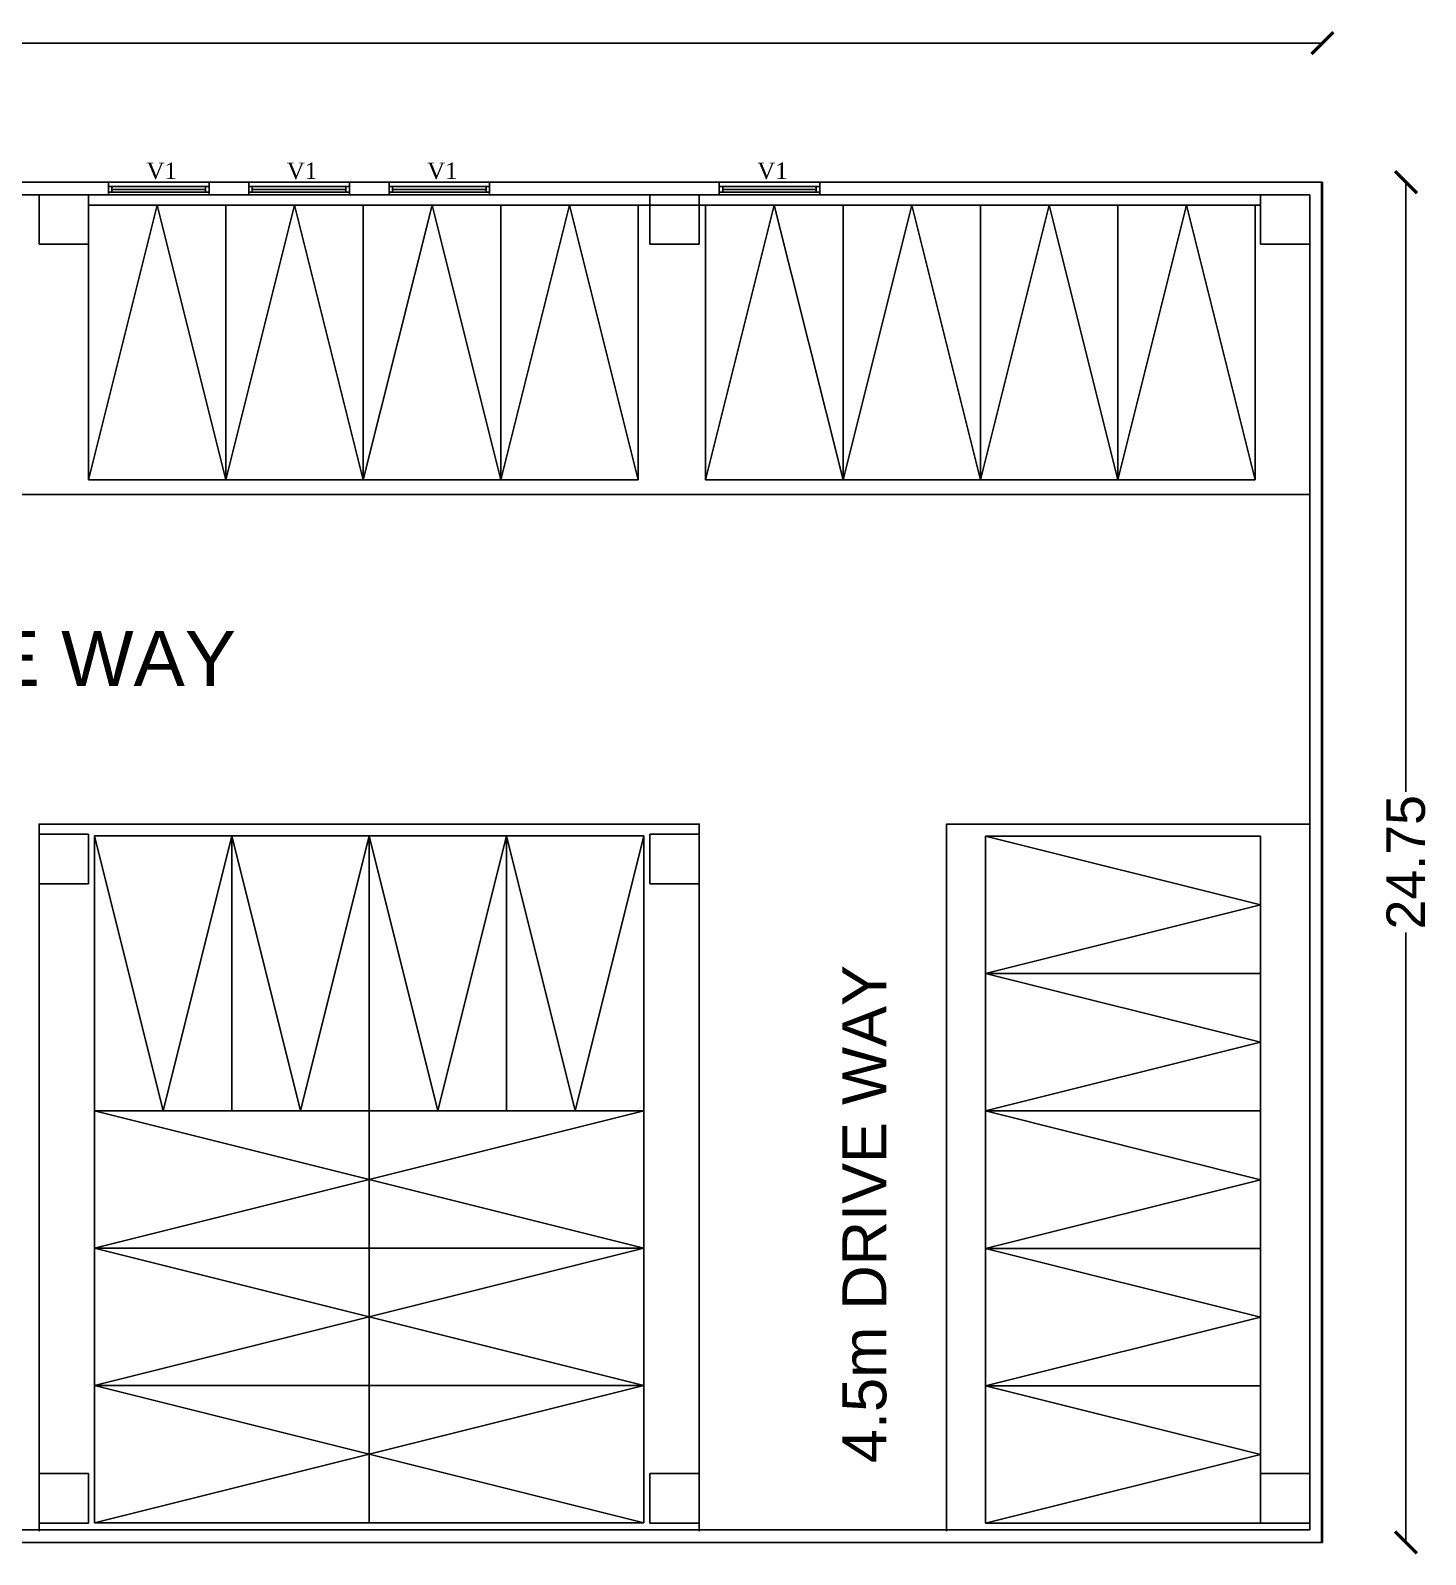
# Model space of a CAD drawing. Header units: metres. Extents: x 3229 to 14086, y -2906 to 1156.
# Drawn here: x 13780.56 to 13805.95, y -2788.16 to -2760.42 of the extents above; entities that cross this region are included whole.
import ezdxf

# ---------------------------------------------------------------- set-up
doc = ezdxf.new("R2010")
doc.units = ezdxf.units.M
doc.header["$MEASUREMENT"] = 0
doc.linetypes.add('( Hidden )', pattern=[0.375, 0.25, -0.125])
for name, color, linetype in [('BLK_1_FLR_-1_BLT_UP_AREA', 18, 'Continuous'), ('BLK_1_FLR_-1_BLT_UP_AREA_DEDUCT', 18, 'Continuous'), ('DRIVE_WAY', 254, 'Continuous')]:
    doc.layers.add(name, color=color, linetype=linetype)
doc.styles.add('arial', font='arial.ttf', dxfattribs={"height": 0.35})
doc.styles.get("Standard").update_dxf_attribs({"font": 'arial.ttf'})
doc.styles.add('TIMES NEW ROMAN', font='times.ttf')
doc.dimstyles.new('Standard3', dxfattribs={"dimtxt": 0.35, "dimasz": 0.1, "dimexe": 0.18, "dimexo": 0.0625, "dimgap": 0.09, "dimtad": 0, "dimzin": 0, "dimdsep": 46, "dimtxsty": 'arial', "dimblk": 'ARCHTICK', "dimcen": 0.09, "dimse1": 1, "dimse2": 1, "dimadec": 0, "dimazin": 0, "dimtfac": 1, "dimtofl": 0, "dimtmove": 1, "dimatfit": 3, "dimfxl": 0, "dimtolj": 1, "dimtzin": 0, "dimarcsym": 0})

# ---------------------------------------------------------------- blocks, each defined once
blk = doc.blocks.new('_ArchTick')
at = {"color": 0, "linetype": 'ByBlock', "const_width": 0.15}
blk.add_lwpolyline([(-0.5, -0.5), (0.5, 0.5)], dxfattribs=at)
blk = doc.blocks.new('*D7')
at = {"color": 0, "lineweight": -2}
for p, q in [((13805.591, -2763.185), (13805.591, -2774.282)), ((13805.591, -2787.937), (13805.591, -2776.841))]:
    blk.add_line(p, q, dxfattribs=at)
at = {"layer": 'DefPoints', "color": 0}
for p in [(13804.071, -2763.185), (13804.071, -2787.937), (13805.591, -2787.937)]:
    blk.add_point(p, dxfattribs=at)
at = {"color": 0, "lineweight": -2, "xscale": 0.4, "yscale": 0.4, "zscale": 0.4}
for p, rotation in [((13805.591, -2763.185), 90), ((13805.591, -2787.937), 270)]:
    blk.add_blockref('_ArchTick', p, dxfattribs=dict(at, rotation=rotation))
at = {"color": 0, "insert": (13805.591, -2775.561), "char_height": 0.35, "attachment_point": 5, "rotation": 90, "style": 'arial'}
blk.add_mtext('\\A1;{\\H2x;24.75}', dxfattribs=at)

msp = doc.modelspace()

# ---------------------------------------------------------------- linework, layer by layer
at = {"color": 0}
for p, q in [((13804.071, -2760.654), (13723.901, -2760.654)), ((13781.615, -2763.415), (13780.715, -2763.415)), ((13780.715, -2763.415), (13780.715, -2764.315)), ((13781.615, -2764.315), (13781.615, -2763.415)), ((13792.73, -2763.415), (13791.83, -2763.415)), ((13791.83, -2763.415), (13791.83, -2764.315)), ((13792.73, -2764.315), (13792.73, -2763.415)), ((13802.941, -2764.315), (13802.941, -2763.415)), ((13802.941, -2763.415), (13803.841, -2763.415)), ((13803.841, -2763.415), (13803.841, -2764.315)), ((13789.115, -2763.602), (13791.615, -2763.602)), ((13791.615, -2763.602), (13802.941, -2763.602)), ((13780.715, -2764.315), (13781.615, -2764.315)), ((13791.83, -2764.315), (13792.73, -2764.315)), ((13803.841, -2764.315), (13802.941, -2764.315)), ((13789.115, -2768.602), (13791.615, -2768.602)), ((13792.845, -2768.602), (13802.845, -2768.602)), ((13781.615, -2775.051), (13780.715, -2775.051)), ((13780.715, -2775.051), (13780.715, -2775.951)), ((13781.615, -2775.951), (13781.615, -2775.051)), ((13792.73, -2775.051), (13791.83, -2775.051)), ((13791.83, -2775.051), (13791.83, -2775.951)), ((13792.73, -2775.951), (13792.73, -2775.051)), ((13780.715, -2775.951), (13781.615, -2775.951)), ((13791.83, -2775.951), (13792.73, -2775.951)), ((13781.615, -2786.686), (13780.715, -2786.686)), ((13780.715, -2786.686), (13780.715, -2787.587)), ((13781.615, -2787.587), (13781.615, -2786.686)), ((13792.73, -2786.686), (13791.83, -2786.686)), ((13791.83, -2786.686), (13791.83, -2787.587)), ((13792.73, -2787.587), (13792.73, -2786.686)), ((13802.941, -2787.587), (13802.941, -2786.686)), ((13802.941, -2786.686), (13803.841, -2786.686)), ((13803.841, -2786.686), (13803.841, -2787.587)), ((13780.715, -2787.587), (13781.615, -2787.587)), ((13791.83, -2787.587), (13792.73, -2787.587)), ((13803.841, -2787.587), (13802.941, -2787.587))]:
    msp.add_line(p, q, dxfattribs=at)
at = {"color": 0, "ltscale": 0.2}
for p, q in [((13804.071, -2763.185), (13668.817, -2763.185)), ((13781.978, -2763.415), (13781.978, -2763.185)), ((13783.807, -2763.415), (13783.807, -2763.185)), ((13784.531, -2763.415), (13784.531, -2763.185)), ((13786.361, -2763.415), (13786.361, -2763.185)), ((13787.085, -2763.415), (13787.085, -2763.185)), ((13788.914, -2763.415), (13788.914, -2763.185)), ((13793.093, -2763.415), (13793.093, -2763.185)), ((13794.922, -2763.415), (13794.922, -2763.185)), ((13804.071, -2787.937), (13804.071, -2763.185)), ((13803.841, -2763.415), (13744.636, -2763.415)), ((13783.807, -2763.265), (13781.978, -2763.265)), ((13781.978, -2763.366), (13783.807, -2763.366)), ((13782.041, -2763.265), (13782.041, -2763.366)), ((13783.743, -2763.315), (13782.041, -2763.315)), ((13783.743, -2763.366), (13783.743, -2763.265)), ((13783.807, -2763.366), (13783.743, -2763.366)), ((13786.361, -2763.265), (13784.531, -2763.265)), ((13784.531, -2763.366), (13786.361, -2763.366)), ((13784.595, -2763.366), (13784.595, -2763.265)), ((13786.297, -2763.315), (13784.595, -2763.315)), ((13786.297, -2763.366), (13786.297, -2763.265)), ((13787.085, -2763.265), (13788.914, -2763.265)), ((13788.914, -2763.366), (13787.085, -2763.366)), ((13787.149, -2763.366), (13787.149, -2763.265)), ((13787.149, -2763.315), (13788.851, -2763.315)), ((13788.851, -2763.366), (13788.851, -2763.265)), ((13793.093, -2763.265), (13794.922, -2763.265)), ((13794.922, -2763.366), (13793.093, -2763.366)), ((13793.156, -2763.366), (13793.156, -2763.265)), ((13793.156, -2763.315), (13794.859, -2763.315)), ((13794.859, -2763.366), (13794.859, -2763.265)), ((13798.84, -2763.415), (13803.841, -2763.415)), ((13803.841, -2787.707), (13803.841, -2763.415)), ((13803.841, -2763.415), (13803.841, -2770.417)), ((13782.865, -2763.602), (13781.615, -2768.602)), ((13781.615, -2763.602), (13781.615, -2768.602)), ((13784.115, -2763.602), (13781.615, -2763.602)), ((13784.115, -2768.602), (13782.865, -2763.602)), ((13785.365, -2763.602), (13784.115, -2768.602)), ((13784.115, -2763.602), (13784.115, -2768.602)), ((13786.615, -2763.602), (13784.115, -2763.602)), ((13784.115, -2768.602), (13784.115, -2763.602)), ((13786.615, -2768.602), (13785.365, -2763.602)), ((13787.865, -2763.602), (13786.615, -2768.602)), ((13786.615, -2763.602), (13786.615, -2768.602)), ((13789.115, -2763.602), (13786.615, -2763.602)), ((13786.615, -2768.602), (13786.615, -2763.602)), ((13789.115, -2768.602), (13787.865, -2763.602)), ((13789.115, -2768.602), (13789.115, -2763.602)), ((13790.365, -2763.602), (13789.115, -2768.602)), ((13789.115, -2763.602), (13789.115, -2768.602)), ((13789.115, -2768.602), (13789.115, -2763.602)), ((13791.615, -2768.602), (13790.365, -2763.602)), ((13791.615, -2768.602), (13791.615, -2763.602)), ((13794.095, -2763.602), (13792.845, -2768.602)), ((13792.845, -2768.602), (13792.845, -2763.602)), ((13795.345, -2768.602), (13794.095, -2763.602)), ((13795.345, -2768.602), (13795.345, -2763.602)), ((13796.595, -2763.602), (13795.345, -2768.602)), ((13795.345, -2768.602), (13795.345, -2763.602)), ((13797.845, -2768.602), (13796.595, -2763.602)), ((13797.845, -2768.602), (13797.845, -2763.602)), ((13799.095, -2763.602), (13797.845, -2768.602)), ((13797.845, -2768.602), (13797.845, -2763.602)), ((13800.345, -2768.602), (13799.095, -2763.602)), ((13800.345, -2768.602), (13800.345, -2763.602)), ((13801.595, -2763.602), (13800.345, -2768.602)), ((13800.345, -2768.602), (13800.345, -2763.602)), ((13802.845, -2768.602), (13801.595, -2763.602)), ((13802.845, -2768.602), (13802.845, -2763.602)), ((13781.615, -2768.602), (13784.115, -2768.602)), ((13784.115, -2768.602), (13786.615, -2768.602)), ((13786.615, -2768.602), (13789.115, -2768.602)), ((13781.722, -2775.082), (13781.722, -2780.082)), ((13784.222, -2775.082), (13781.722, -2775.082)), ((13781.722, -2775.082), (13782.972, -2780.082)), ((13782.972, -2780.082), (13784.222, -2775.082)), ((13784.222, -2775.082), (13784.222, -2780.082)), ((13786.722, -2775.082), (13784.222, -2775.082)), ((13784.222, -2780.082), (13784.222, -2775.082)), ((13784.222, -2775.082), (13785.472, -2780.082)), ((13785.472, -2780.082), (13786.722, -2775.082)), ((13786.722, -2775.082), (13786.722, -2780.082)), ((13789.222, -2775.082), (13786.722, -2775.082)), ((13786.722, -2780.082), (13786.722, -2775.082)), ((13786.722, -2775.082), (13787.972, -2780.082)), ((13787.972, -2780.082), (13789.222, -2775.082)), ((13789.222, -2775.082), (13789.222, -2780.082)), ((13791.722, -2775.082), (13789.222, -2775.082)), ((13789.222, -2780.082), (13789.222, -2775.082)), ((13789.222, -2775.082), (13790.472, -2780.082)), ((13790.472, -2780.082), (13791.722, -2775.082)), ((13791.722, -2780.082), (13791.722, -2775.082)), ((13802.941, -2775.087), (13797.941, -2775.087)), ((13797.941, -2775.087), (13797.941, -2777.587)), ((13802.941, -2776.337), (13797.941, -2775.087)), ((13802.941, -2777.587), (13802.941, -2775.087)), ((13797.941, -2777.587), (13802.941, -2776.337)), ((13797.941, -2777.587), (13802.941, -2777.587)), ((13802.941, -2778.837), (13797.941, -2777.587)), ((13802.941, -2777.587), (13797.941, -2777.587)), ((13797.941, -2777.587), (13797.941, -2780.087)), ((13802.941, -2780.087), (13802.941, -2777.587)), ((13797.941, -2780.087), (13802.941, -2778.837)), ((13781.722, -2780.082), (13784.222, -2780.082)), ((13786.722, -2780.082), (13781.722, -2780.082)), ((13781.722, -2780.082), (13781.722, -2782.582)), ((13786.722, -2781.332), (13781.722, -2780.082)), ((13784.222, -2780.082), (13786.722, -2780.082)), ((13786.722, -2780.082), (13789.222, -2780.082)), ((13791.722, -2780.082), (13786.722, -2781.332)), ((13791.722, -2780.082), (13786.722, -2780.082)), ((13786.722, -2780.082), (13786.722, -2782.582)), ((13786.722, -2782.582), (13786.722, -2780.082)), ((13789.222, -2780.082), (13791.722, -2780.082)), ((13791.722, -2782.582), (13791.722, -2780.082)), ((13797.941, -2780.087), (13802.941, -2780.087)), ((13802.941, -2780.087), (13797.941, -2780.087)), ((13797.941, -2780.087), (13797.941, -2782.587)), ((13802.941, -2781.337), (13797.941, -2780.087)), ((13802.941, -2782.587), (13802.941, -2780.087)), ((13781.722, -2782.582), (13786.722, -2781.332)), ((13786.722, -2781.332), (13791.722, -2782.582)), ((13797.941, -2782.587), (13802.941, -2781.337)), ((13781.722, -2782.582), (13786.722, -2782.582)), ((13786.722, -2782.582), (13781.722, -2782.582)), ((13781.722, -2782.582), (13781.722, -2785.082)), ((13786.722, -2783.832), (13781.722, -2782.582)), ((13786.722, -2782.582), (13791.722, -2782.582)), ((13791.722, -2782.582), (13786.722, -2783.832)), ((13791.722, -2782.582), (13786.722, -2782.582)), ((13786.722, -2782.582), (13786.722, -2785.082)), ((13786.722, -2785.082), (13786.722, -2782.582)), ((13791.722, -2785.082), (13791.722, -2782.582)), ((13797.941, -2782.587), (13802.941, -2782.587)), ((13802.941, -2782.587), (13797.941, -2782.587)), ((13797.941, -2782.587), (13797.941, -2785.087)), ((13802.941, -2783.837), (13797.941, -2782.587)), ((13802.941, -2785.087), (13802.941, -2782.587)), ((13781.722, -2785.082), (13786.722, -2783.832)), ((13786.722, -2783.832), (13791.722, -2785.082)), ((13797.941, -2785.087), (13802.941, -2783.837)), ((13781.722, -2785.082), (13786.722, -2785.082)), ((13786.722, -2785.082), (13781.722, -2785.082)), ((13781.722, -2785.082), (13781.722, -2787.582)), ((13786.722, -2786.332), (13781.722, -2785.082)), ((13786.722, -2785.082), (13791.722, -2785.082)), ((13791.722, -2785.082), (13786.722, -2786.332)), ((13791.722, -2785.082), (13786.722, -2785.082)), ((13786.722, -2785.082), (13786.722, -2787.582)), ((13786.722, -2787.582), (13786.722, -2785.082)), ((13791.722, -2787.582), (13791.722, -2785.082)), ((13797.941, -2785.087), (13802.941, -2785.087)), ((13802.941, -2785.087), (13797.941, -2785.087)), ((13797.941, -2785.087), (13797.941, -2787.587)), ((13802.941, -2786.337), (13797.941, -2785.087)), ((13802.941, -2787.587), (13802.941, -2785.087)), ((13781.722, -2787.582), (13786.722, -2786.332)), ((13786.722, -2786.332), (13791.722, -2787.582)), ((13797.941, -2787.587), (13802.941, -2786.337)), ((13781.722, -2787.582), (13786.722, -2787.582)), ((13786.722, -2787.582), (13791.722, -2787.582)), ((13797.941, -2787.587), (13802.941, -2787.587)), ((13640.941, -2787.707), (13803.841, -2787.707)), ((13640.711, -2787.937), (13804.071, -2787.937))]:
    msp.add_line(p, q, dxfattribs=at)
at = {"color": 0, "linetype": '( Hidden )', "ltscale": 3}
for p, q in [((13803.841, -2768.867), (13744.636, -2768.867)), ((13792.73, -2774.867), (13780.715, -2774.867)), ((13780.715, -2774.867), (13780.715, -2787.732)), ((13792.73, -2787.732), (13792.73, -2774.867)), ((13803.841, -2774.867), (13797.23, -2774.867)), ((13797.23, -2787.732), (13797.23, -2774.867))]:
    msp.add_line(p, q, dxfattribs=at)
at = {"layer": 'BLK_1_FLR_-1_BLT_UP_AREA', "color": 18}
msp.add_lwpolyline([(13640.695, -2763.185), (13804.054, -2763.185), (13804.054, -2787.937), (13640.695, -2787.937)], close=True, dxfattribs=at)
at = {"layer": 'BLK_1_FLR_-1_BLT_UP_AREA_DEDUCT', "color": 18}
msp.add_lwpolyline([(13640.711, -2763.185), (13804.071, -2763.185), (13804.071, -2787.937), (13640.711, -2787.937)], close=True, dxfattribs=at)
at = {"layer": 'DRIVE_WAY'}
msp.add_lwpolyline([(13698.75, -2774.867), (13711.266, -2774.867), (13711.266, -2787.707), (13715.766, -2787.707), (13715.766, -2775.038), (13728.521, -2775.038), (13728.521, -2787.707), (13733.021, -2787.707), (13733.021, -2774.867), (13745.536, -2774.867), (13745.536, -2787.707), (13750.036, -2787.707), (13750.036, -2774.867), (13776.215, -2774.867), (13776.215, -2787.707), (13780.715, -2787.707), (13780.715, -2774.867), (13792.73, -2774.867), (13792.73, -2787.707), (13797.23, -2787.707), (13797.23, -2774.867), (13803.841, -2774.867), (13803.841, -2768.867), (13674.287, -2768.867)], dxfattribs=at)

# ---------------------------------------------------------------- block references
at = {"color": 0, "xscale": 0.4, "yscale": 0.4, "zscale": 0.4}
msp.add_blockref('_ArchTick', (13804.071, -2760.654), dxfattribs=at)

# ---------------------------------------------------------------- texts
at = {"color": 0}
msp.add_text('6.00m DRIVE WAY', height=1, dxfattribs=at).set_placement((13772.189, -2772.351))
msp.add_text('4.5m DRIVE WAY', height=0.8, rotation=90, dxfattribs=at).set_placement((13796.133, -2786.497))
at = {"color": 0, "char_height": 0.3, "attachment_point": 1, "style": 'TIMES NEW ROMAN'}
for insert in [(13781.952, -2762.827), (13784.505, -2762.827), (13787.059, -2762.827), (13793.067, -2762.827)]:
    msp.add_mtext_dynamic_manual_height_columns('{\\W6.332423; }V1', width=1.88596, gutter_width=15, heights=[0], dxfattribs=dict(at, insert=insert))

# ---------------------------------------------------------------- dimensions: what is measured, and where the dimension line sits
at = {"color": 0}
dim = msp.add_aligned_dim(p1=(13804.071, -2763.185), p2=(13804.071, -2787.937), distance=1.52, text='{\\H2x;<>}', dimstyle='Standard3', override={"dimasz": 0.4}, dxfattribs=at)
dim.commit()
dim.dimension.update_dxf_attribs({"geometry": '*D7', "text_midpoint": (13805.591, -2775.561)})

doc.saveas('drawing.dxf')
